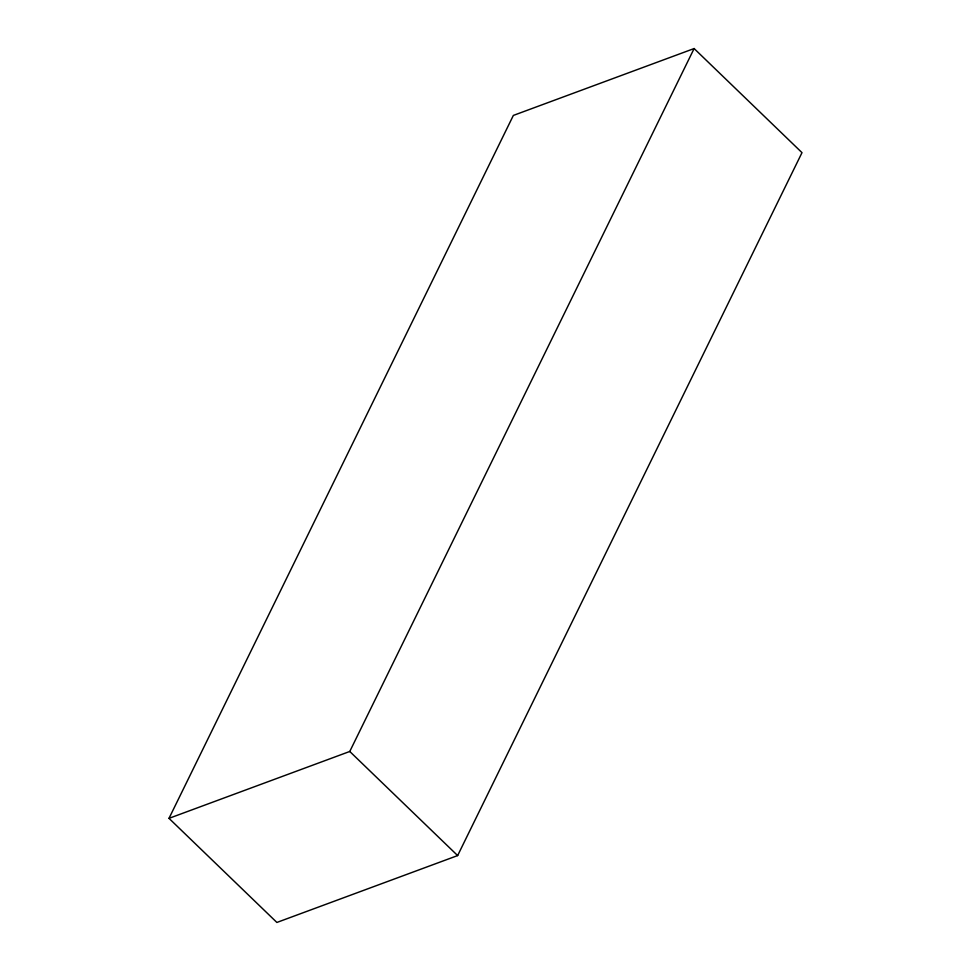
<?xml version="1.0" encoding="UTF-8"?>
<svg xmlns="http://www.w3.org/2000/svg" width="971" height="971" viewBox="0 0 971 971"><rect width="100%" height="100%" fill="white"/><g stroke="black" fill="none" stroke-linecap="round" stroke-linejoin="round"><path stroke-width="1.46" d="M169.003 818.347L513.356 115.428L694.119 48.55L801.997 152.653L457.644 855.572L276.881 922.45L169.003 818.347L349.766 751.469L694.119 48.55M349.766 751.469L457.644 855.572"/></g></svg>
